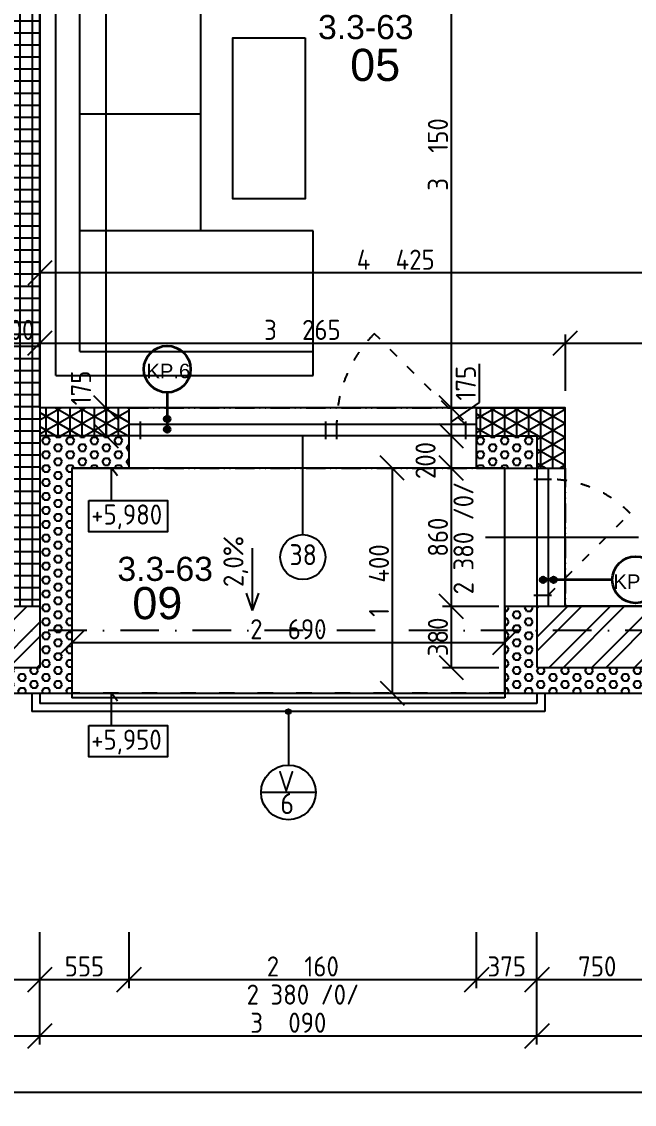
# Model space of a CAD drawing. Extents: x 4511820 to 5180432, y -1526536 to -944957.
# Drawn here: x 5116060 to 5119868, y -1126561 to -1119828 of the extents above; entities that cross this region are included whole.
import ezdxf

# ---------------------------------------------------------------- set-up
doc = ezdxf.new("R2010")
doc.units = 0
doc.header["$MEASUREMENT"] = 0
for name, pattern in [('ACAD_ISO03W100', [30, 12, -18]), ('ACAD_ISO12W100', [22, 12, -3, 0.5, -3, 0.5, -3]), ('BODKOCIARKOVANA_3', [5.6, 3, -1.3, 0, -1.3])]:
    doc.linetypes.add(name, pattern=pattern)
doc.layers.get('0').update_dxf_attribs({"linetype": 'CONTINUOUS'})
doc.layers.get('Defpoints').update_dxf_attribs({"color": 61, "linetype": 'CONTINUOUS'})
for name, color, linetype in [('KÓTY', 4, 'CONTINUOUS'), ('MÚRY', 1, 'CONTINUOUS'), ('OKNÁ', 143, 'CONTINUOUS'), ('osi', 253, 'CONTINUOUS'), ('Plochy', 41, 'CONTINUOUS'), ('POPIS', 7, 'CONTINUOUS'), ('POZEMOK', 7, 'CONTINUOUS'), ('TENKÁ', 7, 'CONTINUOUS'), ('ZARIADENIE', 47, 'CONTINUOUS'), ('ŠRAFY', 82, 'CONTINUOUS')]:
    doc.layers.add(name, color=color, linetype=linetype)
doc.layers.add('preklady', color=74, linetype='CONTINUOUS', lineweight=35)
doc.styles.add('ARIAL', font='arial.ttf')
doc.styles.add('STYLE1', font='isocp.shx')
doc.dimstyles.new('STANDARD-50', dxfattribs={"dimtxt": 125, "dimasz": 150, "dimexe": 10, "dimexo": 200, "dimgap": 20, "dimtad": 1, "dimdsep": 46, "dimlunit": 6, "dimtxsty": 'STYLE1', "dimblk1": 'OBLIQUE', "dimblk2": 'OBLIQUE', "dimsah": 1, "dimcen": 2.5, "dimse1": 1, "dimse2": 1, "dimadec": 0, "dimazin": 0, "dimtfac": 1, "dimtmove": 1, "dimatfit": 3, "dimldrblk": 'OBLIQUE', "dimfxl": 1, "dimtolj": 1, "dimtzin": 0, "dimarcsym": 0})
pattern_1 = [(45, (584112, 91563.12), (-132.5825215, 132.5825215), []), (45, (584200.39, 91563.12), (-132.5825215, 132.5825215), [])]
pattern_2 = [(90, (584112, 0), (-75, 5e-15), []), (150, (584112, 0), (-37.5, -64.9519053), []), (210, (584112, 0), (37.5, -64.9519053), [])]

# ---------------------------------------------------------------- blocks, each defined once
blk = doc.blocks.new('_OBLIQUE')
at = {"color": 0, "linetype": 'ByBlock'}
blk.add_line((-0.5, -0.5), (0.5, 0.5), dxfattribs=at)
blk = doc.blocks.new('*D12625')
at = {"layer": 'Defpoints', "color": 0}
for p in [(5109612.5, -1122298.2), (5142602.5, -1123738.2), (5142602.5, -1126486.1)]:
    blk.add_point(p, dxfattribs=at)
at = {"layer": 'KÓTY', "color": 0, "lineweight": -2}
blk.add_line((5109612.5, -1126486.1), (5142602.5, -1126486.1), dxfattribs=at)
at = {"layer": 'KÓTY', "color": 0, "linetype": 'ByBlock', "lineweight": -2, "xscale": 150, "yscale": 150, "zscale": 150, "rotation": 180}
blk.add_blockref('_OBLIQUE', (5109612.5, -1126486.1), dxfattribs=at)
at = {"layer": 'KÓTY', "color": 0, "linetype": 'ByBlock', "lineweight": -2, "xscale": 150, "yscale": 150, "zscale": 150}
blk.add_blockref('_OBLIQUE', (5142602.5, -1126486.1), dxfattribs=at)
at = {"layer": 'KÓTY', "color": 0, "insert": (5126107.5, -1126403.6), "char_height": 125, "attachment_point": 5, "style": 'STYLE1'}
blk.add_mtext('\\A1;32ﾠ990', dxfattribs=at)
blk = doc.blocks.new('*D12632')
at = {"layer": 'Defpoints', "color": 0}
for p in [(5112622.5, -1122404.2), (5116172.5, -1123844.2), (5116172.5, -1126136.1)]:
    blk.add_point(p, dxfattribs=at)
at = {"layer": 'KÓTY', "color": 0, "lineweight": -2}
blk.add_line((5112622.5, -1126136.1), (5116172.5, -1126136.1), dxfattribs=at)
at = {"layer": 'KÓTY', "color": 0, "linetype": 'ByBlock', "lineweight": -2, "xscale": 150, "yscale": 150, "zscale": 150, "rotation": 180}
blk.add_blockref('_OBLIQUE', (5112622.5, -1126136.1), dxfattribs=at)
at = {"layer": 'KÓTY', "color": 0, "linetype": 'ByBlock', "lineweight": -2, "xscale": 150, "yscale": 150, "zscale": 150}
blk.add_blockref('_OBLIQUE', (5116172.5, -1126136.1), dxfattribs=at)
at = {"layer": 'KÓTY', "color": 0, "insert": (5114397.5, -1126053.6), "char_height": 125, "attachment_point": 5, "style": 'STYLE1'}
blk.add_mtext('\\A1;3ﾠ550', dxfattribs=at)
blk = doc.blocks.new('*D12633')
at = {"layer": 'Defpoints', "color": 0}
for p in [(5119262.5, -1122404.2), (5116172.5, -1123844.2), (5119262.5, -1126136.1)]:
    blk.add_point(p, dxfattribs=at)
at = {"layer": 'KÓTY', "color": 0, "lineweight": -2}
blk.add_line((5116172.5, -1126136.1), (5119262.5, -1126136.1), dxfattribs=at)
at = {"layer": 'KÓTY', "color": 0, "linetype": 'ByBlock', "lineweight": -2, "xscale": 150, "yscale": 150, "zscale": 150, "rotation": 180}
blk.add_blockref('_OBLIQUE', (5116172.5, -1126136.1), dxfattribs=at)
at = {"layer": 'KÓTY', "color": 0, "linetype": 'ByBlock', "lineweight": -2, "xscale": 150, "yscale": 150, "zscale": 150}
blk.add_blockref('_OBLIQUE', (5119262.5, -1126136.1), dxfattribs=at)
at = {"layer": 'KÓTY', "color": 0, "insert": (5117717.5, -1126053.6), "char_height": 125, "attachment_point": 5, "style": 'STYLE1'}
blk.add_mtext('\\A1;3ﾠ090', dxfattribs=at)
blk = doc.blocks.new('*D12634')
at = {"layer": 'Defpoints', "color": 0}
for p in [(5119262.5, -1122404.2), (5122762.5, -1123844.2), (5122762.5, -1126136.1)]:
    blk.add_point(p, dxfattribs=at)
at = {"layer": 'KÓTY', "color": 0, "lineweight": -2}
blk.add_line((5119262.5, -1126136.1), (5122762.5, -1126136.1), dxfattribs=at)
at = {"layer": 'KÓTY', "color": 0, "linetype": 'ByBlock', "lineweight": -2, "xscale": 150, "yscale": 150, "zscale": 150, "rotation": 180}
blk.add_blockref('_OBLIQUE', (5119262.5, -1126136.1), dxfattribs=at)
at = {"layer": 'KÓTY', "color": 0, "linetype": 'ByBlock', "lineweight": -2, "xscale": 150, "yscale": 150, "zscale": 150}
blk.add_blockref('_OBLIQUE', (5122762.5, -1126136.1), dxfattribs=at)
at = {"layer": 'KÓTY', "color": 0, "insert": (5121012.5, -1126053.6), "char_height": 125, "attachment_point": 5, "style": 'STYLE1'}
blk.add_mtext('\\A1;3ﾠ500', dxfattribs=at)
blk = doc.blocks.new('*D12662')
at = {"layer": 'Defpoints', "color": 0}
for p in [(5119262.5, -1123844.2), (5120012.5, -1123844.2), (5119262.5, -1125786.1)]:
    blk.add_point(p, dxfattribs=at)
at = {"layer": 'KÓTY', "color": 0, "lineweight": -2}
blk.add_line((5120012.5, -1125786.1), (5119262.5, -1125786.1), dxfattribs=at)
at = {"layer": 'KÓTY', "color": 0, "linetype": 'ByBlock', "lineweight": -2, "xscale": 150, "yscale": 150, "zscale": 150, "rotation": 180}
blk.add_blockref('_OBLIQUE', (5119262.5, -1125786.1), dxfattribs=at)
at = {"layer": 'KÓTY', "color": 0, "linetype": 'ByBlock', "lineweight": -2, "xscale": 150, "yscale": 150, "zscale": 150}
blk.add_blockref('_OBLIQUE', (5120012.5, -1125786.1), dxfattribs=at)
at = {"layer": 'KÓTY', "color": 0, "insert": (5119637.5, -1125703.6), "char_height": 125, "attachment_point": 5, "style": 'STYLE1'}
blk.add_mtext('\\A1;750', dxfattribs=at)
blk = doc.blocks.new('*D12663')
at = {"layer": 'Defpoints', "color": 0}
for p in [(5118887.5, -1122604.2), (5119262.5, -1123844.2), (5118887.5, -1125786.1)]:
    blk.add_point(p, dxfattribs=at)
at = {"layer": 'KÓTY', "color": 0, "lineweight": -2}
blk.add_line((5119262.5, -1125786.1), (5118887.5, -1125786.1), dxfattribs=at)
at = {"layer": 'KÓTY', "color": 0, "linetype": 'ByBlock', "lineweight": -2, "xscale": 150, "yscale": 150, "zscale": 150, "rotation": 180}
blk.add_blockref('_OBLIQUE', (5118887.5, -1125786.1), dxfattribs=at)
at = {"layer": 'KÓTY', "color": 0, "linetype": 'ByBlock', "lineweight": -2, "xscale": 150, "yscale": 150, "zscale": 150}
blk.add_blockref('_OBLIQUE', (5119262.5, -1125786.1), dxfattribs=at)
at = {"layer": 'KÓTY', "color": 0, "insert": (5119075, -1125703.6), "char_height": 125, "attachment_point": 5, "style": 'STYLE1'}
blk.add_mtext('\\A1;375', dxfattribs=at)
blk = doc.blocks.new('*D12664')
at = {"layer": 'Defpoints', "color": 0}
for p in [(5116727.5, -1122604.2), (5118887.5, -1122604.2), (5116727.5, -1125786.1)]:
    blk.add_point(p, dxfattribs=at)
at = {"layer": 'KÓTY', "color": 0, "lineweight": -2}
blk.add_line((5118887.5, -1125786.1), (5116727.5, -1125786.1), dxfattribs=at)
at = {"layer": 'KÓTY', "color": 0, "linetype": 'ByBlock', "lineweight": -2, "xscale": 150, "yscale": 150, "zscale": 150, "rotation": 180}
blk.add_blockref('_OBLIQUE', (5116727.5, -1125786.1), dxfattribs=at)
at = {"layer": 'KÓTY', "color": 0, "linetype": 'ByBlock', "lineweight": -2, "xscale": 150, "yscale": 150, "zscale": 150}
blk.add_blockref('_OBLIQUE', (5118887.5, -1125786.1), dxfattribs=at)
at = {"layer": 'KÓTY', "color": 0, "insert": (5117807.5, -1125703.6), "char_height": 125, "attachment_point": 5, "style": 'STYLE1'}
blk.add_mtext('\\A1;2ﾠ160', dxfattribs=at)
blk = doc.blocks.new('*D12665')
at = {"layer": 'Defpoints', "color": 0}
for p in [(5116172.5, -1122404.2), (5116727.5, -1122604.2), (5116172.5, -1125786.1)]:
    blk.add_point(p, dxfattribs=at)
at = {"layer": 'KÓTY', "color": 0, "lineweight": -2}
blk.add_line((5116727.5, -1125786.1), (5116172.5, -1125786.1), dxfattribs=at)
at = {"layer": 'KÓTY', "color": 0, "linetype": 'ByBlock', "lineweight": -2, "xscale": 150, "yscale": 150, "zscale": 150, "rotation": 180}
blk.add_blockref('_OBLIQUE', (5116172.5, -1125786.1), dxfattribs=at)
at = {"layer": 'KÓTY', "color": 0, "linetype": 'ByBlock', "lineweight": -2, "xscale": 150, "yscale": 150, "zscale": 150}
blk.add_blockref('_OBLIQUE', (5116727.5, -1125786.1), dxfattribs=at)
at = {"layer": 'KÓTY', "color": 0, "insert": (5116450, -1125703.6), "char_height": 125, "attachment_point": 5, "style": 'STYLE1'}
blk.add_mtext('\\A1;555', dxfattribs=at)
blk = doc.blocks.new('*D12666')
at = {"layer": 'Defpoints', "color": 0}
for p in [(5116172.5, -1122404.2), (5114872.5, -1123844.2), (5114872.5, -1125786.1)]:
    blk.add_point(p, dxfattribs=at)
at = {"layer": 'KÓTY', "color": 0, "lineweight": -2}
blk.add_line((5116172.5, -1125786.1), (5114872.5, -1125786.1), dxfattribs=at)
at = {"layer": 'KÓTY', "color": 0, "linetype": 'ByBlock', "lineweight": -2, "xscale": 150, "yscale": 150, "zscale": 150, "rotation": 180}
blk.add_blockref('_OBLIQUE', (5114872.5, -1125786.1), dxfattribs=at)
at = {"layer": 'KÓTY', "color": 0, "linetype": 'ByBlock', "lineweight": -2, "xscale": 150, "yscale": 150, "zscale": 150}
blk.add_blockref('_OBLIQUE', (5116172.5, -1125786.1), dxfattribs=at)
at = {"layer": 'KÓTY', "color": 0, "insert": (5115522.5, -1125703.6), "char_height": 125, "attachment_point": 5, "style": 'STYLE1'}
blk.add_mtext('\\A1;1ﾠ300', dxfattribs=at)
blk = doc.blocks.new('SESACKA ROH1')
at = {"layer": 'ZARIADENIE', "color": 30, "ltscale": 0.25}
for p, q in [((4444944, -1318705.2), (4444944, -1317105.2)), ((4444944, -1317105.2), (4445844, -1317105.2)), ((4445094, -1318555.2), (4445094, -1317105.2)), ((4445844, -1317105.2), (4445844, -1317805.2)), ((4447444, -1317805.2), (4445844, -1317805.2)), ((4445844, -1317805.2), (4445844, -1318555.2)), ((4446569, -1317805.2), (4446569, -1318555.2)), ((4447294, -1318555.2), (4447294, -1317805.2)), ((4447444, -1318705.2), (4447444, -1317805.2)), ((4445094, -1318555.2), (4447294, -1318555.2)), ((4444944, -1318705.2), (4447444, -1318705.2))]:
    blk.add_line(p, q, dxfattribs=at)
at = {"layer": 'ZARIADENIE', "color": 45, "ltscale": 0.25}
blk.add_lwpolyline([(4447044, -1317155.2), (4446044, -1317155.2), (4446044, -1317605.2), (4447044, -1317605.2)], close=True, dxfattribs=at)
blk = doc.blocks.new('*D17769')
at = {"layer": 'Defpoints', "color": 0}
for p in [(5115872.5, -1121827.5), (5116172.5, -1121827.5), (5116172.5, -1121827.5)]:
    blk.add_point(p, dxfattribs=at)
at = {"layer": 'KÓTY', "color": 0, "lineweight": -2}
blk.add_line((5115872.5, -1121827.5), (5116172.5, -1121827.5), dxfattribs=at)
at = {"layer": 'KÓTY', "color": 0, "linetype": 'ByBlock', "lineweight": -2, "xscale": 150, "yscale": 150, "zscale": 150, "rotation": 180}
blk.add_blockref('_OBLIQUE', (5115872.5, -1121827.5), dxfattribs=at)
at = {"layer": 'KÓTY', "color": 0, "linetype": 'ByBlock', "lineweight": -2, "xscale": 150, "yscale": 150, "zscale": 150}
blk.add_blockref('_OBLIQUE', (5116172.5, -1121827.5), dxfattribs=at)
at = {"layer": 'KÓTY', "color": 0, "insert": (5116022.5, -1121745), "char_height": 125, "attachment_point": 5, "style": 'STYLE1'}
blk.add_mtext('\\A1;300', dxfattribs=at)
blk = doc.blocks.new('*D17770')
at = {"layer": 'Defpoints', "color": 0}
for p in [(5116172.5, -1121827.5), (5119437.5, -1121827.5), (5119437.5, -1122229.2)]:
    blk.add_point(p, dxfattribs=at)
at = {"layer": 'KÓTY', "color": 0, "lineweight": -2}
blk.add_line((5116172.5, -1121827.5), (5119437.5, -1121827.5), dxfattribs=at)
at = {"layer": 'KÓTY', "color": 0, "linetype": 'ByBlock', "lineweight": -2, "xscale": 150, "yscale": 150, "zscale": 150, "rotation": 180}
blk.add_blockref('_OBLIQUE', (5116172.5, -1121827.5), dxfattribs=at)
at = {"layer": 'KÓTY', "color": 0, "linetype": 'ByBlock', "lineweight": -2, "xscale": 150, "yscale": 150, "zscale": 150}
blk.add_blockref('_OBLIQUE', (5119437.5, -1121827.5), dxfattribs=at)
at = {"layer": 'KÓTY', "color": 0, "insert": (5117805, -1121745), "char_height": 125, "attachment_point": 5, "style": 'STYLE1'}
blk.add_mtext('\\A1;3ﾠ265', dxfattribs=at)
blk = doc.blocks.new('*D17771')
at = {"layer": 'Defpoints', "color": 0}
for p in [(5122512.5, -1121524.2), (5122512.5, -1121827.5), (5119437.5, -1122229.2)]:
    blk.add_point(p, dxfattribs=at)
at = {"layer": 'KÓTY', "color": 0, "lineweight": -2}
blk.add_line((5119437.5, -1121827.5), (5122512.5, -1121827.5), dxfattribs=at)
at = {"layer": 'KÓTY', "color": 0, "linetype": 'ByBlock', "lineweight": -2, "xscale": 150, "yscale": 150, "zscale": 150, "rotation": 180}
blk.add_blockref('_OBLIQUE', (5119437.5, -1121827.5), dxfattribs=at)
at = {"layer": 'KÓTY', "color": 0, "linetype": 'ByBlock', "lineweight": -2, "xscale": 150, "yscale": 150, "zscale": 150}
blk.add_blockref('_OBLIQUE', (5122512.5, -1121827.5), dxfattribs=at)
at = {"layer": 'KÓTY', "color": 0, "insert": (5120975, -1121745), "char_height": 125, "attachment_point": 5, "style": 'STYLE1'}
blk.add_mtext('\\A1;3ﾠ075', dxfattribs=at)
blk = doc.blocks.new('*D17842')
at = {"layer": 'Defpoints', "color": 0}
for p in [(5116584.5, -1122229.2), (5116727.5, -1122229.2), (5116727.5, -1122404.2)]:
    blk.add_point(p, dxfattribs=at)
at = {"layer": 'KÓTY', "color": 0, "lineweight": -2}
blk.add_line((5116584.5, -1122404.2), (5116584.5, -1122229.2), dxfattribs=at)
at = {"layer": 'KÓTY', "color": 0, "linetype": 'ByBlock', "lineweight": -2, "xscale": 150, "yscale": 150, "zscale": 150}
for p, rotation in [((5116584.5, -1122229.2), 90), ((5116584.5, -1122404.2), 270)]:
    blk.add_blockref('_OBLIQUE', p, dxfattribs=dict(at, rotation=rotation))
at = {"layer": 'KÓTY', "color": 0, "insert": (5116429, -1122106.5), "char_height": 125, "attachment_point": 5, "rotation": 90, "style": 'STYLE1'}
blk.add_mtext('\\A1;175', dxfattribs=at)
blk = doc.blocks.new('*D17844')
at = {"layer": 'Defpoints', "color": 0}
for p in [(5116172.5, -1116089.2), (5116584.5, -1116089.2), (5116172.5, -1122229.2)]:
    blk.add_point(p, dxfattribs=at)
at = {"layer": 'KÓTY', "color": 0, "lineweight": -2}
blk.add_line((5116584.5, -1122229.2), (5116584.5, -1116089.2), dxfattribs=at)
at = {"layer": 'KÓTY', "color": 0, "linetype": 'ByBlock', "lineweight": -2, "xscale": 150, "yscale": 150, "zscale": 150}
for p, rotation in [((5116584.5, -1116089.2), 90), ((5116584.5, -1122229.2), 270)]:
    blk.add_blockref('_OBLIQUE', p, dxfattribs=dict(at, rotation=rotation))
at = {"layer": 'KÓTY', "color": 0, "insert": (5116502, -1119159.2), "char_height": 125, "attachment_point": 5, "rotation": 90, "style": 'STYLE1'}
blk.add_mtext('\\A1;6ﾠ140', dxfattribs=at)
blk = doc.blocks.new('*D17861')
at = {"layer": 'Defpoints', "color": 0}
for p in [(5119262.5, -1119079.2), (5118729.5, -1122229.2), (5119262.5, -1122229.2)]:
    blk.add_point(p, dxfattribs=at)
at = {"layer": 'KÓTY', "color": 0, "lineweight": -2}
blk.add_line((5118729.5, -1119079.2), (5118729.5, -1122229.2), dxfattribs=at)
at = {"layer": 'KÓTY', "color": 0, "linetype": 'ByBlock', "lineweight": -2, "xscale": 150, "yscale": 150, "zscale": 150}
for p, rotation in [((5118729.5, -1119079.2), 90), ((5118729.5, -1122229.2), 270)]:
    blk.add_blockref('_OBLIQUE', p, dxfattribs=dict(at, rotation=rotation))
at = {"layer": 'KÓTY', "color": 0, "insert": (5118647, -1120654.2), "char_height": 125, "attachment_point": 5, "rotation": 90, "style": 'STYLE1'}
blk.add_mtext('\\A1;3ﾠ150', dxfattribs=at)
blk = doc.blocks.new('*D17864')
at = {"layer": 'Defpoints', "color": 0}
for p in [(5116372.5, -1123304.2), (5119062.5, -1123304.2), (5119062.5, -1123689)]:
    blk.add_point(p, dxfattribs=at)
at = {"layer": 'KÓTY', "color": 0, "lineweight": -2}
blk.add_line((5116372.5, -1123689), (5119062.5, -1123689), dxfattribs=at)
at = {"layer": 'KÓTY', "color": 0, "linetype": 'ByBlock', "lineweight": -2, "xscale": 150, "yscale": 150, "zscale": 150, "rotation": 180}
blk.add_blockref('_OBLIQUE', (5116372.5, -1123689), dxfattribs=at)
at = {"layer": 'KÓTY', "color": 0, "linetype": 'ByBlock', "lineweight": -2, "xscale": 150, "yscale": 150, "zscale": 150}
blk.add_blockref('_OBLIQUE', (5119062.5, -1123689), dxfattribs=at)
at = {"layer": 'KÓTY', "color": 0, "insert": (5117717.5, -1123606.5), "char_height": 125, "attachment_point": 5, "style": 'STYLE1'}
blk.add_mtext('\\A1;2ﾠ690', dxfattribs=at)
blk = doc.blocks.new('*D17865')
at = {"layer": 'Defpoints', "color": 0}
for p in [(5118887.5, -1122229.2), (5118729.5, -1122404.2), (5118887.5, -1122404.2)]:
    blk.add_point(p, dxfattribs=at)
at = {"layer": 'KÓTY', "color": 0, "lineweight": -2}
for p, q in [((5118903, -1121956.5), (5118903, -1122196.5)), ((5118903, -1122196.5), (5118729.5, -1122316.7)), ((5118729.5, -1122229.2), (5118729.5, -1122404.2))]:
    blk.add_line(p, q, dxfattribs=at)
at = {"layer": 'KÓTY', "color": 0, "linetype": 'ByBlock', "lineweight": -2, "xscale": 150, "yscale": 150, "zscale": 150}
for p, rotation in [((5118729.5, -1122229.2), 90), ((5118729.5, -1122404.2), 270)]:
    blk.add_blockref('_OBLIQUE', p, dxfattribs=dict(at, rotation=rotation))
at = {"layer": 'KÓTY', "color": 0, "insert": (5118820.5, -1122076.5), "char_height": 125, "attachment_point": 5, "rotation": 90, "style": 'STYLE1'}
blk.add_mtext('\\A1;175', dxfattribs=at)
blk = doc.blocks.new('*D17866')
at = {"layer": 'Defpoints', "color": 0}
for p in [(5118887.5, -1122404.2), (5118729.5, -1122604.2), (5118887.5, -1122604.2)]:
    blk.add_point(p, dxfattribs=at)
at = {"layer": 'KÓTY', "color": 0, "lineweight": -2}
blk.add_line((5118729.5, -1122404.2), (5118729.5, -1122604.2), dxfattribs=at)
at = {"layer": 'KÓTY', "color": 0, "linetype": 'ByBlock', "lineweight": -2, "xscale": 150, "yscale": 150, "zscale": 150}
for p, rotation in [((5118729.5, -1122404.2), 90), ((5118729.5, -1122604.2), 270)]:
    blk.add_blockref('_OBLIQUE', p, dxfattribs=dict(at, rotation=rotation))
at = {"layer": 'KÓTY', "color": 0, "insert": (5118570, -1122557.5), "char_height": 125, "attachment_point": 5, "rotation": 90, "style": 'STYLE1'}
blk.add_mtext('\\A1;200', dxfattribs=at)
blk = doc.blocks.new('*D17867')
at = {"layer": 'Defpoints', "color": 0}
for p in [(5119366, -1123464.2), (5118729.5, -1123844.2), (5119366, -1123844.2)]:
    blk.add_point(p, dxfattribs=at)
at = {"layer": 'KÓTY', "color": 0, "lineweight": -2}
blk.add_line((5118729.5, -1123464.2), (5118729.5, -1123844.2), dxfattribs=at)
at = {"layer": 'KÓTY', "color": 0, "linetype": 'ByBlock', "lineweight": -2, "xscale": 150, "yscale": 150, "zscale": 150}
for p, rotation in [((5118729.5, -1123464.2), 90), ((5118729.5, -1123844.2), 270)]:
    blk.add_blockref('_OBLIQUE', p, dxfattribs=dict(at, rotation=rotation))
at = {"layer": 'KÓTY', "color": 0, "insert": (5118647, -1123654.2), "char_height": 125, "attachment_point": 5, "rotation": 90, "style": 'STYLE1'}
blk.add_mtext('\\A1;380', dxfattribs=at)
blk = doc.blocks.new('*D17868')
at = {"layer": 'Defpoints', "color": 0}
for p in [(5119166, -1122604.2), (5118729.5, -1123464.2), (5119166, -1123464.2)]:
    blk.add_point(p, dxfattribs=at)
at = {"layer": 'KÓTY', "color": 0, "lineweight": -2}
blk.add_line((5118729.5, -1122604.2), (5118729.5, -1123464.2), dxfattribs=at)
at = {"layer": 'KÓTY', "color": 0, "linetype": 'ByBlock', "lineweight": -2, "xscale": 150, "yscale": 150, "zscale": 150}
for p, rotation in [((5118729.5, -1122604.2), 90), ((5118729.5, -1123464.2), 270)]:
    blk.add_blockref('_OBLIQUE', p, dxfattribs=dict(at, rotation=rotation))
at = {"layer": 'KÓTY', "color": 0, "insert": (5118647, -1123034.2), "char_height": 125, "attachment_point": 5, "rotation": 90, "style": 'STYLE1'}
blk.add_mtext('\\A1;860', dxfattribs=at)
blk = doc.blocks.new('*D17869')
at = {"layer": 'Defpoints', "color": 0}
for p in [(5119106.5, -1122604.2), (5118363, -1124004.2), (5119281.5, -1124004.2)]:
    blk.add_point(p, dxfattribs=at)
at = {"layer": 'KÓTY', "color": 0, "lineweight": -2}
blk.add_line((5118363, -1122604.2), (5118363, -1124004.2), dxfattribs=at)
at = {"layer": 'KÓTY', "color": 0, "linetype": 'ByBlock', "lineweight": -2, "xscale": 150, "yscale": 150, "zscale": 150}
for p, rotation in [((5118363, -1122604.2), 90), ((5118363, -1124004.2), 270)]:
    blk.add_blockref('_OBLIQUE', p, dxfattribs=dict(at, rotation=rotation))
at = {"layer": 'KÓTY', "color": 0, "insert": (5118280.5, -1123304.2), "char_height": 125, "attachment_point": 5, "rotation": 90, "style": 'STYLE1'}
blk.add_mtext('\\A1;1ﾠ400', dxfattribs=at)
blk = doc.blocks.new('*D17876')
at = {"layer": 'Defpoints', "color": 0}
for p in [(5116172.5, -1120829.2), (5120597.5, -1120829.2), (5116172.5, -1121391)]:
    blk.add_point(p, dxfattribs=at)
at = {"layer": 'KÓTY', "color": 0, "lineweight": -2}
blk.add_line((5120597.5, -1121391), (5116172.5, -1121391), dxfattribs=at)
at = {"layer": 'KÓTY', "color": 0, "linetype": 'ByBlock', "lineweight": -2, "xscale": 150, "yscale": 150, "zscale": 150, "rotation": 180}
blk.add_blockref('_OBLIQUE', (5116172.5, -1121391), dxfattribs=at)
at = {"layer": 'KÓTY', "color": 0, "linetype": 'ByBlock', "lineweight": -2, "xscale": 150, "yscale": 150, "zscale": 150}
blk.add_blockref('_OBLIQUE', (5120597.5, -1121391), dxfattribs=at)
at = {"layer": 'KÓTY', "color": 0, "insert": (5118385, -1121308.5), "char_height": 125, "attachment_point": 5, "style": 'STYLE1'}
blk.add_mtext('\\A1;4ﾠ425', dxfattribs=at)

msp = doc.modelspace()

# ---------------------------------------------------------------- hatches: boundary and pattern name
at = {"layer": 'preklady'}
h = msp.add_hatch(color=256, dxfattribs=at)
h.dxf.hatch_style = 1
h.paths.add_polyline_path([(5116982.904, -1122298.691, 1), (5116945.904, -1122298.691, 1)])
h = msp.add_hatch(color=256, dxfattribs=at)
h.dxf.hatch_style = 1
h.paths.add_polyline_path([(5116982.904, -1122363.691, 1), (5116945.904, -1122363.691, 1)])
h = msp.add_hatch(color=256, dxfattribs=at)
h.dxf.hatch_style = 1
h.paths.add_polyline_path([(5119300.691, -1123317.691, 1), (5119300.691, -1123280.691, 1)])
h = msp.add_hatch(color=256, dxfattribs=at)
h.dxf.hatch_style = 1
h.paths.add_polyline_path([(5119365.691, -1123317.691, 1), (5119365.691, -1123280.691, 1)])
at = {"layer": 'TENKÁ'}
h = msp.add_hatch(color=256, dxfattribs=at)
h.dxf.hatch_style = 1
h.paths.add_polyline_path([(5117717.5, -1124134.191, 2.41421356), (5117702.5, -1124119.191, 0.41421356)])
at = {"layer": 'ŠRAFY', "ltscale": 0.25}
h = msp.add_hatch(dxfattribs=at)
h.set_pattern_fill('ANSI37', color=256, scale=600, angle=45)
h.set_pattern_definition([(90, (-3307273.674, 668852.734), (-75, 1e-14), []), (180, (-3307273.674, 668852.734), (-1e-14, -75), [])])
h.paths.add_polyline_path([(5116172.5, -1122229.191), (5116172.5, -1116089.191), (5115872.5, -1116089.191), (5115872.5, -1116099.191), (5115872.5, -1116214.191), (5115872.5, -1118489.191), (5115872.5, -1118604.191), (5115872.5, -1119124.191), (5115872.5, -1119239.191), (5115872.5, -1123464.191), (5116172.5, -1123464.191)])
h = msp.add_hatch(dxfattribs=at)
h.set_pattern_fill('NET3', color=256, scale=600, angle=90)
h.set_pattern_definition(pattern_2)
h.paths.add_polyline_path([(5116727.5, -1122229.191), (5116172.5, -1122229.191), (5116172.5, -1122404.191), (5116727.5, -1122404.191)])
h = msp.add_hatch(dxfattribs=at)
h.set_pattern_fill('NET3', color=256, scale=600, angle=90)
h.set_pattern_definition(pattern_2)
h.paths.add_polyline_path([(5119437.5, -1122604.191), (5119437.5, -1122229.191), (5118887.5, -1122229.191), (5118887.5, -1122404.191), (5119262.5, -1122404.191), (5119262.5, -1122604.191)])
at = {"layer": 'ŠRAFY'}
h = msp.add_hatch(dxfattribs=at)
h.set_pattern_fill('HEX', color=256, scale=200)
h.paths.add_polyline_path([(5114832.5, -1124004.191), (5116122.5, -1124004.191), (5116172.5, -1124004.191), (5116372.5, -1124004.191), (5116372.5, -1122604.191), (5116619.145, -1122604.191), (5116727.5, -1122604.191), (5116727.5, -1122404.191), (5116172.5, -1122404.191), (5116172.5, -1123464.191), (5116172.5, -1123844.191), (5114872.5, -1123844.191), (5114832.5, -1123844.191)])
h = msp.add_hatch(dxfattribs=at)
h.set_pattern_fill('HEX', color=256, scale=200)
h.paths.add_polyline_path([(5118887.5, -1122604.191), (5118937.5, -1122604.191), (5119022.5, -1122604.191), (5119062.5, -1122604.191), (5119262.5, -1122604.191), (5119262.5, -1122404.191), (5118887.5, -1122404.191)])
h = msp.add_hatch(dxfattribs=at)
h.set_pattern_fill('ANSI32', color=256, scale=500)
h.set_pattern_definition(pattern_1)
h.paths.add_polyline_path([(5114872.5, -1123464.191), (5114872.5, -1123844.191), (5116172.5, -1123844.191), (5116172.5, -1123464.191), (5115872.5, -1123464.191)])
h = msp.add_hatch(dxfattribs=at)
h.set_pattern_fill('HEX', color=256, scale=200)
h.paths.add_polyline_path([(5120052.5, -1124004.191), (5120052.5, -1123844.191), (5120012.5, -1123844.191), (5119262.5, -1123844.191), (5119262.5, -1123464.191), (5119062.5, -1123464.191), (5119062.5, -1124004.191), (5119262.5, -1124004.191), (5119312.5, -1124004.191)])
h = msp.add_hatch(dxfattribs=at)
h.set_pattern_fill('ANSI32', color=256, scale=500)
h.set_pattern_definition(pattern_1)
h.paths.add_polyline_path([(5119262.5, -1123844.191), (5120012.5, -1123844.191), (5120012.5, -1123464.191), (5119437.5, -1123464.191), (5119332.5, -1123464.191), (5119262.5, -1123464.191)])

# ---------------------------------------------------------------- linework, layer by layer
at = {"layer": 'KÓTY', "ltscale": 0.25}
msp.add_line((5119437.5, -1121774.097), (5119437.5, -1122124.097), dxfattribs=at)
at = {"layer": 'KÓTY', "ltscale": 25}
for p, q in [((5118676.097, -1123464.191), (5119026.097, -1123464.191)), ((5118676.097, -1123844.191), (5119026.097, -1123844.191)), ((5116172.5, -1125839.549), (5116172.5, -1125489.549)), ((5116727.5, -1125839.549), (5116727.5, -1125489.549)), ((5118887.5, -1125839.549), (5118887.5, -1125489.549)), ((5119262.5, -1125839.549), (5119262.5, -1125489.549)), ((5116172.5, -1126189.549), (5116172.5, -1125839.549)), ((5119262.5, -1126189.549), (5119262.5, -1125839.549))]:
    msp.add_line(p, q, dxfattribs=at)
at = {"layer": 'MÚRY'}
for p, q in [((5116172.5, -1116049.191), (5116172.5, -1122229.191)), ((5116727.5, -1122229.191), (5116172.5, -1122229.191)), ((5116727.5, -1122604.191), (5116727.5, -1122229.191)), ((5118887.5, -1122229.191), (5119437.5, -1122229.191)), ((5118887.5, -1122604.191), (5118887.5, -1122229.191)), ((5119437.5, -1122604.191), (5119437.5, -1122229.191)), ((5116372.5, -1122604.191), (5116727.5, -1122604.191)), ((5116372.5, -1122604.191), (5116372.5, -1124004.191)), ((5118887.5, -1122604.191), (5119437.5, -1122604.191)), ((5118937.5, -1122604.191), (5119022.5, -1122604.191)), ((5119062.5, -1123464.191), (5120052.5, -1123464.191)), ((5119062.5, -1123464.191), (5119062.5, -1124004.191)), ((5114832.5, -1124004.191), (5116372.5, -1124004.191)), ((5114832.5, -1124004.191), (5116372.5, -1124004.191)), ((5119062.5, -1124004.191), (5120142.5, -1124004.191))]:
    msp.add_line(p, q, dxfattribs=at)
at = {"layer": 'OKNÁ', "linetype": 'ACAD_ISO03W100', "ltscale": 5}
for p, q in [((5118817.5, -1122334.191), (5118251.815, -1121768.506)), ((5119332.5, -1123394.191), (5119841.617, -1122885.075))]:
    msp.add_line(p, q, dxfattribs=at)
at = {"layer": 'OKNÁ', "ltscale": 0.25}
for p, q in [((5118887.5, -1122334.191), (5116727.5, -1122334.191)), ((5116797.5, -1122314.191), (5116797.5, -1122424.191)), ((5117947.5, -1122314.191), (5117947.5, -1122424.191)), ((5118017.5, -1122314.191), (5118017.5, -1122424.191)), ((5118817.5, -1122314.191), (5118817.5, -1122424.191)), ((5118887.5, -1122404.191), (5116727.5, -1122404.191)), ((5117807.5, -1123018.045), (5117807.5, -1122404.191)), ((5119262.5, -1122604.191), (5119262.5, -1123464.191)), ((5119332.5, -1122604.191), (5119332.5, -1123464.191)), ((5119242.5, -1122674.191), (5119352.5, -1122674.191)), ((5118943.146, -1123034.191), (5119893.909, -1123034.191)), ((5119242.5, -1123394.191), (5119352.5, -1123394.191))]:
    msp.add_line(p, q, dxfattribs=at)
msp.add_circle((5117807.5, -1123158.045), 140, dxfattribs=at)
at = {"layer": 'OKNÁ', "linetype": 'ACAD_ISO03W100', "ltscale": 5}
for centre, radius, start, end in [((5118817.5, -1122334.191), 800, 135, 180), ((5119332.5, -1123394.191), 720, 45, 90)]:
    msp.add_arc(centre, radius, start, end, dxfattribs=at)
at = {"layer": 'osi', "linetype": 'BODKOCIARKOVANA_3', "ltscale": 80}
msp.add_line((5157242.5, -1123614.191), (5093572.5, -1123614.191), dxfattribs=at)
at = {"layer": 'Plochy'}
for points in [[(5116172.5, -1116079.191), (5119098, -1116079.191), (5119262.5, -1116079.191), (5119262.5, -1119079.191), (5119377.5, -1119079.191), (5119377.5, -1118404.191), (5122512.5, -1118404.191), (5122512.5, -1119124.191), (5122282.5, -1119124.191), (5122282.5, -1119584.191), (5122512.5, -1119584.191), (5122512.5, -1123464.191), (5119437.5, -1123464.191), (5119437.5, -1122229.191), (5116172.5, -1122229.191)], [(5119062.5, -1122604.191), (5116372.5, -1122604.191), (5116372.5, -1124004.191), (5119062.5, -1124004.191)]]:
    msp.add_lwpolyline(points, close=True, dxfattribs=at)
at = {"layer": 'POZEMOK'}
for p, q in [((5116122.5, -1124004.191), (5116122.5, -1124119.191)), ((5116172.5, -1124004.191), (5116172.5, -1124069.191)), ((5119262.5, -1124004.191), (5119262.5, -1124069.191)), ((5119312.5, -1124004.191), (5119312.5, -1124119.191)), ((5119262.5, -1124069.191), (5116172.5, -1124069.191)), ((5119312.5, -1124119.191), (5116122.5, -1124119.191))]:
    msp.add_line(p, q, dxfattribs=at)
at = {"layer": 'preklady'}
for p, q in [((5116964.404, -1122134.383), (5116964.404, -1122345.191)), ((5119731, -1123299.191), (5119319.191, -1123299.191))]:
    msp.add_line(p, q, dxfattribs=at)
at = {"layer": 'preklady', "ltscale": 0.25}
for centre in [(5116964.404, -1121989.383), (5119876, -1123299.191)]:
    msp.add_circle(centre, 145, dxfattribs=at)
at = {"layer": 'preklady'}
for centre in [(5116964.404, -1122298.691), (5116964.404, -1122363.691), (5119300.691, -1123299.191), (5119365.691, -1123299.191)]:
    msp.add_circle(centre, 18.5, dxfattribs=at)
at = {"layer": 'TENKÁ'}
for p, q in [((5116172.5, -1122229.191), (5116172.5, -1123844.191)), ((5116727.5, -1122404.191), (5116172.5, -1122404.191)), ((5118887.5, -1122404.191), (5119262.5, -1122404.191)), ((5119262.5, -1122404.191), (5119262.5, -1122604.191)), ((5116619.145, -1122805.691), (5116619.145, -1122604.191)), ((5116656.5, -1122653), (5116619.145, -1122604.191)), ((5117493.462, -1123103.25), (5117493.462, -1123489.25)), ((5117455.862, -1123382.05), (5117493.462, -1123489.25)), ((5117531.062, -1123382.05), (5117493.462, -1123489.25)), ((5115872.5, -1123464.191), (5116172.5, -1123464.191)), ((5119262.5, -1123464.191), (5119262.5, -1123844.191)), ((5114832.5, -1123844.191), (5116172.5, -1123844.191)), ((5119262.5, -1123844.191), (5120052.5, -1123844.191)), ((5116619.145, -1124205.691), (5116619.145, -1124004.191)), ((5116656.5, -1124053), (5116619.145, -1124004.191))]:
    msp.add_line(p, q, dxfattribs=at)
at = {"layer": 'TENKÁ', "linetype": 'ACAD_ISO12W100', "ltscale": 10}
for p, q in [((5116727.5, -1122229.191), (5118887.5, -1122229.191)), ((5116727.5, -1122604.191), (5118887.5, -1122604.191)), ((5119062.5, -1123464.191), (5119062.5, -1122604.191)), ((5119437.5, -1122604.191), (5119437.5, -1123464.191))]:
    msp.add_line(p, q, dxfattribs=at)
at = {"layer": 'TENKÁ', "linetype": 'ACAD_ISO03W100', "ltscale": 8}
msp.add_line((5119062.5, -1124004.191), (5116372.5, -1124004.191), dxfattribs=at)
at = {"layer": 'TENKÁ', "ltscale": 0.25}
for p, q in [((5116372.5, -1124004.191), (5116372.5, -1124034.191)), ((5119062.5, -1124034.191), (5116372.5, -1124034.191)), ((5119062.5, -1124004.191), (5119062.5, -1124034.191)), ((5117717.5, -1124119.191), (5117717.5, -1124451.094)), ((5117887.5, -1124621.094), (5117547.5, -1124621.094))]:
    msp.add_line(p, q, dxfattribs=at)
at = {"layer": 'TENKÁ'}
for points in [[(5116477.837, -1122805.691), (5116965.452, -1122805.691), (5116965.452, -1123001.09), (5116477.837, -1123001.09)], [(5116477.837, -1124205.691), (5116965.452, -1124205.691), (5116965.452, -1124401.09), (5116477.837, -1124401.09)]]:
    msp.add_lwpolyline(points, close=True, dxfattribs=at)
msp.add_circle((5117717.5, -1124119.191), 15, dxfattribs=at)
at = {"layer": 'TENKÁ', "ltscale": 0.25}
msp.add_circle((5117717.5, -1124621.094), 170, dxfattribs=at)

# ---------------------------------------------------------------- block references
at = {"layer": 'Plochy', "color": 2, "xscale": -1, "rotation": 270}
msp.add_blockref('SESACKA ROH1', (6434977.691, -5566973.191), dxfattribs=at)

# ---------------------------------------------------------------- texts
at = {"layer": 'KÓTY', "insert": (5118806, -1123040.114), "char_height": 125, "attachment_point": 5, "rotation": 90, "style": 'STYLE1'}
msp.add_mtext('\\A1;2 380 /0/', dxfattribs=at)
at = {"layer": 'KÓTY', "insert": (5117807.5, -1125878.604), "char_height": 125, "attachment_point": 5, "style": 'STYLE1'}
msp.add_mtext('\\A1;2 380 /0/', dxfattribs=at)
at = {"layer": 'POPIS', "lineweight": 40, "ltscale": 0.25, "style": 'ARIAL'}
for s, height, p in [('3.3-63', 150, (5117901.911, -1119937.079)), ('05', 200, (5118101.811, -1120197.169)), ('3.3-63', 150, (5116654.911, -1123306.079)), ('09', 200, (5116747.811, -1123544.27))]:
    msp.add_text(s, height=height, dxfattribs=at).set_placement(p)
at = {"layer": 'preklady', "linetype": 'Continuous', "lineweight": 20, "style": 'ARIAL'}
for s, p in [('KP.6', (5116835.14, -1122045.639)), ('KP.4', (5119737.736, -1123355.448))]:
    msp.add_text(s, height=90, dxfattribs=at).set_placement(p)
at = {"layer": 'TENKÁ', "ltscale": 0.25, "style": 'STYLE1'}
for s, p in [('+5,980', (5116492.227, -1122955.892)), ('+5,950', (5116492.227, -1124355.892))]:
    msp.add_text(s, height=125, dxfattribs=at).set_placement(p)
msp.add_text('2,0%', height=125, rotation=90, dxfattribs=at).set_placement((5117438.751, -1123344.418))
at = {"layer": 'TENKÁ', "style": 'STYLE1'}
for s, p in [('38', (5117724.47, -1123208.045)), ('V', (5117651.47, -1124617.594)), ('6', (5117667.97, -1124756.231))]:
    msp.add_text(s, height=130, dxfattribs=at).set_placement(p)

# ---------------------------------------------------------------- dimensions: what is measured, and where the dimension line sits
at = {"layer": 'KÓTY'}
for base, p1, p2, picture, middle in [((5116584.5, -1116089.191), (5116172.5, -1122229.191), (5116172.5, -1116089.191), '*D17844', (5116501.957, -1119159.191)), ((5118729.5, -1122229.191), (5119262.5, -1119079.191), (5119262.5, -1122229.191), '*D17861', (5118646.957, -1120654.191)), ((5118363, -1124004.191), (5119106.5, -1122604.191), (5119281.5, -1124004.191), '*D17869', (5118280.457, -1123304.191)), ((5118729.5, -1123464.191), (5119166, -1122604.191), (5119166, -1123464.191), '*D17868', (5118647, -1123034.191)), ((5118729.5, -1123844.191), (5119366, -1123464.191), (5119366, -1123844.191), '*D17867', (5118647, -1123654.191))]:
    dim = msp.add_linear_dim(base=base, p1=p1, p2=p2, angle=90, dimstyle='STANDARD-50', dxfattribs=at)
    dim.commit()
    dim.dimension.update_dxf_attribs({"geometry": picture, "text_midpoint": middle})
for base, p1, p2, picture, middle in [((5116172.5, -1121391), (5120597.5, -1120829.191), (5116172.5, -1120829.191), '*D17876', (5118385, -1121308.457)), ((5122512.5, -1121827.5), (5119437.5, -1122229.191), (5122512.5, -1121524.191), '*D17771', (5120975, -1121744.957)), ((5116172.5, -1121827.5), (5115872.5, -1121827.5), (5116172.5, -1121827.5), '*D17769', (5116022.5, -1121745)), ((5119437.5, -1121827.5), (5116172.5, -1121827.5), (5119437.5, -1122229.191), '*D17770', (5117805, -1121744.957)), ((5142602.5, -1126486.146), (5109612.5, -1122298.191), (5142602.5, -1123738.191), '*D12625', (5126107.5, -1126403.604)), ((5116172.5, -1126136.146), (5112622.5, -1122404.191), (5116172.5, -1123844.191), '*D12632', (5114397.5, -1126053.604)), ((5114872.5, -1125786.146), (5116172.5, -1122404.191), (5114872.5, -1123844.191), '*D12666', (5115522.5, -1125703.604)), ((5119262.5, -1126136.146), (5116172.5, -1123844.191), (5119262.5, -1122404.191), '*D12633', (5117717.5, -1126053.604)), ((5116172.5, -1125786.146), (5116727.5, -1122604.191), (5116172.5, -1122404.191), '*D12665', (5116450, -1125703.646)), ((5122762.5, -1126136.146), (5119262.5, -1122404.191), (5122762.5, -1123844.191), '*D12634', (5121012.5, -1126053.604)), ((5116727.5, -1125786.146), (5118887.5, -1122604.191), (5116727.5, -1122604.191), '*D12664', (5117807.5, -1125703.604)), ((5118887.5, -1125786.146), (5119262.5, -1123844.191), (5118887.5, -1122604.191), '*D12663', (5119075, -1125703.646)), ((5119062.5, -1123689), (5116372.5, -1123304.191), (5119062.5, -1123304.191), '*D17864', (5117717.5, -1123606.457)), ((5119262.5, -1125786.146), (5120012.5, -1123844.191), (5119262.5, -1123844.191), '*D12662', (5119637.5, -1125703.646))]:
    dim = msp.add_linear_dim(base=base, p1=p1, p2=p2, dimstyle='STANDARD-50', dxfattribs=at)
    dim.commit()
    dim.dimension.update_dxf_attribs({"geometry": picture, "text_midpoint": middle})
for base, p1, p2, picture, middle in [((5118729.5, -1122404.191), (5118887.5, -1122229.191), (5118887.5, -1122404.191), '*D17865', (5118903, -1122176.5)), ((5116584.5, -1122229.191), (5116727.5, -1122404.191), (5116727.5, -1122229.191), '*D17842', (5116511.5, -1122106.5)), ((5118729.5, -1122604.191), (5118887.5, -1122404.191), (5118887.5, -1122604.191), '*D17866', (5118652.5, -1122557.5))]:
    dim = msp.add_linear_dim(base=base, p1=p1, p2=p2, angle=90, dimstyle='STANDARD-50', dxfattribs=at)
    dim.commit()
    dim.dimension.update_dxf_attribs({"geometry": picture, "text_midpoint": middle, "dimtype": 160})

doc.saveas('drawing.dxf')
